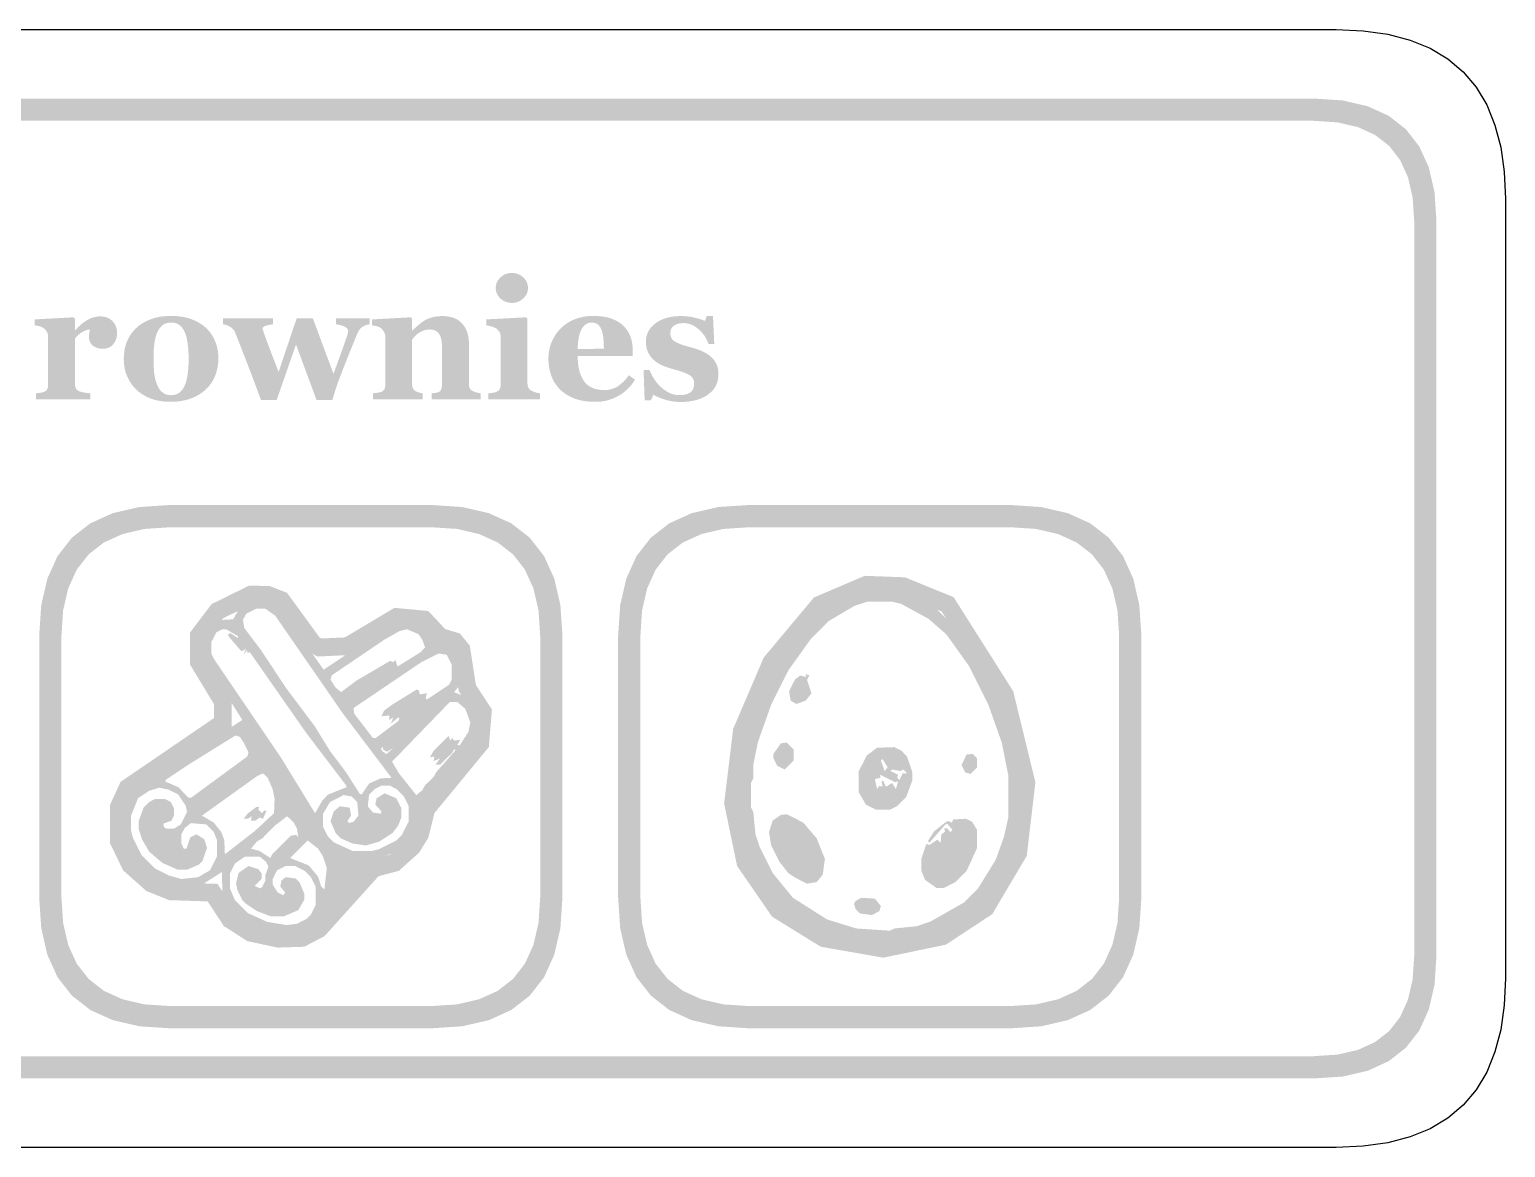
# Model space of a CAD drawing. Header units: millimetres. Extents: x 6 to 594, y 82 to 394.
# Drawn here: x 468.13 to 494.64, y 211.96 to 232.04 of the extents above; entities that cross this region are included whole.
import ezdxf

# ---------------------------------------------------------------- set-up
doc = ezdxf.new("R2010")
doc.units = ezdxf.units.MM
doc.layers.add('CUT', color=1, linetype='Continuous')
doc.layers.add('RASTER', color=7, linetype='Continuous')

msp = doc.modelspace()

# ---------------------------------------------------------------- hatches: boundary and pattern name
at = {"layer": 'RASTER'}
h = msp.add_hatch(color=7, dxfattribs=at)
h.paths.add_polyline_path([(431.8, 228.6), (431.834, 229.116), (431.938, 229.563), (432.109, 229.941), (432.35, 230.25), (432.659, 230.491), (433.038, 230.663), (433.484, 230.766), (434, 230.8), (491.2, 230.8), (491.716, 230.766), (492.163, 230.663), (492.541, 230.491), (492.85, 230.25), (493.091, 229.941), (493.263, 229.563), (493.366, 229.116), (493.4, 228.6), (493.4, 215.4), (493.366, 214.884), (493.263, 214.438), (493.091, 214.059), (492.85, 213.75), (492.541, 213.509), (492.163, 213.337), (491.716, 213.234), (491.2, 213.2), (434, 213.2), (433.484, 213.234), (433.038, 213.337), (432.659, 213.509), (432.35, 213.75), (432.109, 214.059), (431.938, 214.438), (431.834, 214.884), (431.8, 215.4)])
h.paths.add_polyline_path([(432.2, 228.6), (432.2, 215.4), (432.228, 214.978), (432.313, 214.613), (432.453, 214.303), (432.65, 214.05), (432.903, 213.853), (433.213, 213.712), (433.578, 213.628), (434, 213.6), (491.2, 213.6), (491.622, 213.628), (491.988, 213.712), (492.297, 213.853), (492.55, 214.05), (492.747, 214.303), (492.888, 214.613), (492.972, 214.978), (493, 215.4), (493, 228.6), (492.972, 229.022), (492.888, 229.388), (492.747, 229.697), (492.55, 229.95), (492.297, 230.147), (491.988, 230.288), (491.622, 230.372), (491.2, 230.4), (434, 230.4), (433.578, 230.372), (433.213, 230.288), (432.903, 230.147), (432.65, 229.95), (432.453, 229.697), (432.313, 229.388), (432.228, 229.022), (432.2, 228.6)])
h = msp.add_hatch(color=7, dxfattribs=at)
h.paths.add_polyline_path([(477.294, 225.4), (476.368, 225.4), (476.368, 225.507), (476.378, 225.508), (476.387, 225.508), (476.396, 225.509), (476.406, 225.51), (476.415, 225.511), (476.424, 225.512), (476.434, 225.513), (476.443, 225.514), (476.452, 225.515), (476.46, 225.517), (476.469, 225.518), (476.477, 225.52), (476.485, 225.522), (476.492, 225.524), (476.499, 225.526), (476.506, 225.529), (476.517, 225.534), (476.527, 225.539), (476.537, 225.544), (476.546, 225.55), (476.553, 225.557), (476.56, 225.564), (476.566, 225.571), (476.572, 225.579), (476.576, 225.588), (476.58, 225.597), (476.583, 225.607), (476.586, 225.618), (476.588, 225.629), (476.59, 225.641), (476.59, 225.653), (476.591, 225.667), (476.591, 226.519), (476.59, 226.532), (476.589, 226.544), (476.587, 226.556), (476.585, 226.567), (476.582, 226.578), (476.578, 226.589), (476.573, 226.599), (476.567, 226.609), (476.561, 226.619), (476.555, 226.628), (476.548, 226.636), (476.541, 226.644), (476.533, 226.652), (476.526, 226.659), (476.517, 226.665), (476.509, 226.671), (476.502, 226.676), (476.494, 226.68), (476.485, 226.684), (476.476, 226.689), (476.465, 226.693), (476.454, 226.697), (476.442, 226.701), (476.429, 226.705), (476.416, 226.709), (476.403, 226.713), (476.39, 226.716), (476.378, 226.718), (476.366, 226.721), (476.354, 226.723), (476.343, 226.724), (476.331, 226.726), (476.331, 226.833), (477.049, 226.871), (477.071, 226.849), (477.071, 225.686), (477.072, 225.673), (477.073, 225.661), (477.074, 225.649), (477.077, 225.638), (477.08, 225.628), (477.084, 225.617), (477.088, 225.608), (477.093, 225.598), (477.099, 225.59), (477.105, 225.582), (477.112, 225.574), (477.12, 225.567), (477.128, 225.561), (477.137, 225.555), (477.146, 225.55), (477.156, 225.545), (477.164, 225.542), (477.171, 225.539), (477.179, 225.536), (477.187, 225.533), (477.195, 225.53), (477.203, 225.527), (477.212, 225.524), (477.221, 225.522), (477.229, 225.519), (477.238, 225.517), (477.247, 225.515), (477.256, 225.513), (477.266, 225.511), (477.275, 225.509), (477.284, 225.508), (477.294, 225.507)])
h.paths.add_polyline_path([(477.08, 227.398), (477.079, 227.371), (477.075, 227.344), (477.068, 227.319), (477.059, 227.295), (477.047, 227.272), (477.032, 227.25), (477.014, 227.228), (476.994, 227.208), (476.972, 227.19), (476.949, 227.174), (476.926, 227.161), (476.901, 227.15), (476.875, 227.141), (476.848, 227.135), (476.82, 227.131), (476.791, 227.13), (476.762, 227.131), (476.734, 227.135), (476.707, 227.141), (476.681, 227.15), (476.656, 227.161), (476.632, 227.174), (476.609, 227.19), (476.587, 227.208), (476.567, 227.228), (476.55, 227.25), (476.535, 227.272), (476.523, 227.295), (476.513, 227.319), (476.507, 227.344), (476.503, 227.371), (476.501, 227.398), (476.503, 227.425), (476.507, 227.452), (476.513, 227.477), (476.523, 227.501), (476.535, 227.525), (476.55, 227.547), (476.567, 227.568), (476.587, 227.588), (476.609, 227.607), (476.632, 227.623), (476.656, 227.637), (476.681, 227.648), (476.707, 227.656), (476.734, 227.663), (476.762, 227.666), (476.791, 227.668), (476.821, 227.666), (476.849, 227.663), (476.876, 227.656), (476.902, 227.648), (476.927, 227.637), (476.95, 227.623), (476.973, 227.607), (476.995, 227.588), (477.015, 227.568), (477.032, 227.547), (477.047, 227.525), (477.059, 227.501), (477.068, 227.477), (477.075, 227.452), (477.079, 227.425), (477.08, 227.398)])
for points in [[(469.7, 226.585), (469.699, 226.558), (469.696, 226.531), (469.69, 226.505), (469.683, 226.481), (469.673, 226.456), (469.661, 226.433), (469.647, 226.411), (469.631, 226.39), (469.613, 226.37), (469.594, 226.353), (469.573, 226.338), (469.551, 226.326), (469.528, 226.317), (469.503, 226.311), (469.477, 226.307), (469.45, 226.305), (469.423, 226.306), (469.398, 226.309), (469.374, 226.313), (469.351, 226.319), (469.329, 226.326), (469.308, 226.336), (469.288, 226.347), (469.269, 226.359), (469.251, 226.374), (469.236, 226.39), (469.224, 226.407), (469.213, 226.426), (469.205, 226.447), (469.199, 226.47), (469.196, 226.494), (469.195, 226.519), (469.195, 226.532), (469.195, 226.543), (469.196, 226.554), (469.197, 226.565), (469.198, 226.574), (469.199, 226.583), (469.2, 226.591), (469.202, 226.599), (469.204, 226.606), (469.206, 226.613), (469.207, 226.62), (469.209, 226.627), (469.211, 226.633), (469.212, 226.64), (469.214, 226.646), (469.215, 226.652), (469.198, 226.651), (469.181, 226.648), (469.164, 226.644), (469.146, 226.639), (469.128, 226.633), (469.11, 226.625), (469.092, 226.616), (469.073, 226.606), (469.055, 226.594), (469.037, 226.582), (469.02, 226.568), (469.003, 226.554), (468.987, 226.539), (468.971, 226.523), (468.956, 226.506), (468.941, 226.488), (468.941, 225.684), (468.942, 225.672), (468.942, 225.66), (468.944, 225.648), (468.945, 225.637), (468.948, 225.627), (468.95, 225.617), (468.954, 225.608), (468.957, 225.599), (468.962, 225.591), (468.967, 225.583), (468.973, 225.576), (468.979, 225.569), (468.986, 225.563), (468.994, 225.557), (469.002, 225.551), (469.012, 225.546), (469.02, 225.543), (469.03, 225.539), (469.041, 225.535), (469.054, 225.532), (469.068, 225.528), (469.083, 225.525), (469.099, 225.522), (469.116, 225.519), (469.134, 225.517), (469.15, 225.514), (469.165, 225.512), (469.179, 225.511), (469.191, 225.509), (469.202, 225.508), (469.212, 225.507), (469.221, 225.507), (469.221, 225.4), (468.241, 225.4), (468.241, 225.507), (468.25, 225.508), (468.259, 225.509), (468.269, 225.509), (468.278, 225.51), (468.287, 225.511), (468.296, 225.513), (468.306, 225.514), (468.315, 225.515), (468.324, 225.516), (468.333, 225.518), (468.342, 225.519), (468.35, 225.521), (468.357, 225.523), (468.365, 225.525), (468.372, 225.527), (468.379, 225.529), (468.39, 225.533), (468.4, 225.538), (468.41, 225.543), (468.418, 225.549), (468.426, 225.556), (468.433, 225.563), (468.438, 225.571), (468.443, 225.579), (468.447, 225.587), (468.451, 225.597), (468.454, 225.607), (468.456, 225.618), (468.458, 225.629), (468.46, 225.641), (468.461, 225.653), (468.461, 225.667), (468.461, 226.519), (468.46, 226.532), (468.459, 226.545), (468.457, 226.557), (468.455, 226.569), (468.451, 226.581), (468.447, 226.592), (468.442, 226.603), (468.436, 226.614), (468.43, 226.624), (468.423, 226.633), (468.416, 226.643), (468.408, 226.651), (468.401, 226.659), (468.393, 226.667), (468.385, 226.674), (468.376, 226.68), (468.369, 226.685), (468.362, 226.689), (468.354, 226.693), (468.346, 226.696), (468.337, 226.7), (468.329, 226.703), (468.319, 226.707), (468.309, 226.71), (468.299, 226.712), (468.289, 226.715), (468.278, 226.717), (468.267, 226.719), (468.256, 226.721), (468.244, 226.723), (468.233, 226.724), (468.221, 226.726), (468.221, 226.833), (468.919, 226.871), (468.941, 226.849), (468.941, 226.636), (468.947, 226.636), (468.973, 226.665), (468.998, 226.692), (469.025, 226.717), (469.051, 226.741), (469.078, 226.763), (469.106, 226.784), (469.134, 226.803), (469.162, 226.82), (469.19, 226.836), (469.219, 226.849), (469.248, 226.861), (469.278, 226.87), (469.307, 226.877), (469.337, 226.883), (469.368, 226.886), (469.398, 226.887), (469.432, 226.886), (469.463, 226.882), (469.493, 226.875), (469.521, 226.866), (469.548, 226.854), (469.573, 226.839), (469.596, 226.822), (469.617, 226.803), (469.637, 226.781), (469.654, 226.757), (469.668, 226.733), (469.679, 226.706), (469.688, 226.678), (469.695, 226.649), (469.699, 226.618), (469.7, 226.585)], [(474.234, 226.746), (474.217, 226.743), (474.201, 226.74), (474.185, 226.735), (474.169, 226.73), (474.154, 226.724), (474.138, 226.717), (474.124, 226.71), (474.109, 226.702), (474.095, 226.692), (474.082, 226.681), (474.069, 226.667), (474.057, 226.652), (474.045, 226.635), (474.033, 226.617), (474.023, 226.596), (474.013, 226.573), (473.988, 226.512), (473.964, 226.454), (473.941, 226.399), (473.92, 226.347), (473.9, 226.298), (473.882, 226.252), (473.865, 226.209), (473.849, 226.169), (473.832, 226.128), (473.815, 226.084), (473.795, 226.035), (473.775, 225.981), (473.752, 225.924), (473.728, 225.862), (473.703, 225.796), (473.676, 225.725), (473.67, 225.709), (473.663, 225.692), (473.657, 225.674), (473.65, 225.654), (473.643, 225.632), (473.635, 225.61), (473.627, 225.585), (473.619, 225.56), (473.611, 225.534), (473.604, 225.509), (473.597, 225.486), (473.59, 225.464), (473.584, 225.443), (473.578, 225.423), (473.572, 225.404), (473.567, 225.387), (473.282, 225.387), (472.913, 226.383), (472.567, 225.387), (472.284, 225.387), (472.248, 225.484), (472.214, 225.576), (472.182, 225.662), (472.152, 225.742), (472.124, 225.817), (472.098, 225.886), (472.073, 225.949), (472.051, 226.007), (472.029, 226.065), (472.005, 226.126), (471.979, 226.192), (471.952, 226.263), (471.923, 226.338), (471.892, 226.417), (471.859, 226.501), (471.824, 226.589), (471.817, 226.606), (471.809, 226.622), (471.799, 226.637), (471.788, 226.651), (471.777, 226.664), (471.764, 226.676), (471.749, 226.688), (471.734, 226.698), (471.718, 226.707), (471.702, 226.716), (471.686, 226.723), (471.669, 226.73), (471.653, 226.735), (471.636, 226.74), (471.62, 226.744), (471.603, 226.746), (471.603, 226.853), (472.502, 226.853), (472.502, 226.746), (472.49, 226.745), (472.476, 226.743), (472.462, 226.741), (472.448, 226.738), (472.433, 226.735), (472.417, 226.731), (472.401, 226.727), (472.384, 226.723), (472.368, 226.718), (472.354, 226.712), (472.342, 226.707), (472.332, 226.7), (472.325, 226.694), (472.319, 226.687), (472.316, 226.679), (472.315, 226.671), (472.315, 226.668), (472.315, 226.664), (472.315, 226.661), (472.316, 226.658), (472.316, 226.655), (472.317, 226.652), (472.318, 226.649), (472.319, 226.646), (472.32, 226.643), (472.321, 226.639), (472.322, 226.635), (472.323, 226.63), (472.325, 226.625), (472.327, 226.619), (472.329, 226.613), (472.331, 226.606), (472.341, 226.576), (472.353, 226.544), (472.365, 226.511), (472.378, 226.475), (472.392, 226.437), (472.407, 226.397), (472.423, 226.355), (472.439, 226.31), (472.457, 226.264), (472.475, 226.216), (472.494, 226.166), (472.514, 226.115), (472.535, 226.061), (472.556, 226.006), (472.578, 225.948), (472.6, 225.889), (472.926, 226.853), (473.216, 226.853), (473.586, 225.857), (473.607, 225.912), (473.626, 225.964), (473.645, 226.013), (473.662, 226.059), (473.677, 226.102), (473.692, 226.141), (473.705, 226.178), (473.717, 226.212), (473.729, 226.246), (473.742, 226.282), (473.755, 226.32), (473.77, 226.361), (473.785, 226.404), (473.8, 226.449), (473.817, 226.497), (473.834, 226.547), (473.836, 226.555), (473.839, 226.562), (473.84, 226.569), (473.842, 226.576), (473.844, 226.583), (473.845, 226.589), (473.846, 226.596), (473.846, 226.602), (473.847, 226.608), (473.847, 226.613), (473.847, 226.618), (473.848, 226.622), (473.848, 226.626), (473.848, 226.629), (473.847, 226.631), (473.847, 226.633), (473.847, 226.64), (473.845, 226.646), (473.843, 226.652), (473.84, 226.658), (473.837, 226.664), (473.832, 226.67), (473.827, 226.676), (473.821, 226.681), (473.814, 226.686), (473.807, 226.691), (473.799, 226.696), (473.792, 226.7), (473.784, 226.704), (473.775, 226.708), (473.767, 226.712), (473.758, 226.715), (473.749, 226.719), (473.74, 226.722), (473.731, 226.724), (473.722, 226.727), (473.713, 226.73), (473.704, 226.732), (473.695, 226.734), (473.687, 226.736), (473.678, 226.738), (473.67, 226.739), (473.662, 226.741), (473.655, 226.742), (473.648, 226.743), (473.641, 226.744), (473.635, 226.745), (473.629, 226.746), (473.629, 226.853), (474.234, 226.853)], [(476.232, 225.4), (475.35, 225.4), (475.35, 225.507), (475.357, 225.508), (475.365, 225.508), (475.373, 225.509), (475.381, 225.51), (475.389, 225.511), (475.398, 225.512), (475.408, 225.513), (475.417, 225.514), (475.427, 225.515), (475.436, 225.517), (475.444, 225.518), (475.452, 225.52), (475.459, 225.522), (475.466, 225.524), (475.472, 225.526), (475.477, 225.529), (475.485, 225.533), (475.492, 225.538), (475.498, 225.543), (475.504, 225.549), (475.509, 225.555), (475.514, 225.561), (475.518, 225.568), (475.521, 225.576), (475.524, 225.584), (475.527, 225.593), (475.529, 225.603), (475.531, 225.614), (475.533, 225.626), (475.534, 225.638), (475.534, 225.652), (475.535, 225.667), (475.535, 226.352), (475.534, 226.388), (475.531, 226.422), (475.527, 226.454), (475.521, 226.483), (475.513, 226.51), (475.504, 226.535), (475.493, 226.557), (475.48, 226.577), (475.465, 226.595), (475.449, 226.61), (475.431, 226.623), (475.412, 226.634), (475.391, 226.642), (475.368, 226.648), (475.344, 226.651), (475.318, 226.652), (475.303, 226.652), (475.289, 226.651), (475.275, 226.65), (475.261, 226.648), (475.248, 226.646), (475.234, 226.643), (475.221, 226.639), (475.209, 226.635), (475.196, 226.63), (475.184, 226.625), (475.171, 226.619), (475.159, 226.613), (475.146, 226.607), (475.134, 226.599), (475.122, 226.592), (475.11, 226.584), (475.099, 226.576), (475.09, 226.569), (475.08, 226.561), (475.071, 226.554), (475.063, 226.546), (475.056, 226.539), (475.048, 226.531), (475.042, 226.524), (475.035, 226.516), (475.029, 226.509), (475.024, 226.501), (475.018, 226.495), (475.013, 226.488), (475.008, 226.482), (475.003, 226.475), (474.998, 226.469), (474.998, 225.683), (474.999, 225.67), (474.999, 225.658), (475, 225.647), (475.002, 225.636), (475.004, 225.625), (475.007, 225.615), (475.01, 225.606), (475.013, 225.597), (475.017, 225.589), (475.022, 225.581), (475.027, 225.574), (475.032, 225.567), (475.039, 225.561), (475.046, 225.555), (475.053, 225.55), (475.061, 225.545), (475.067, 225.542), (475.074, 225.539), (475.081, 225.536), (475.088, 225.533), (475.095, 225.53), (475.103, 225.527), (475.111, 225.524), (475.12, 225.522), (475.129, 225.519), (475.138, 225.517), (475.146, 225.515), (475.155, 225.513), (475.163, 225.511), (475.172, 225.509), (475.18, 225.508), (475.189, 225.507), (475.189, 225.4), (474.298, 225.4), (474.298, 225.507), (474.307, 225.508), (474.317, 225.509), (474.326, 225.509), (474.335, 225.51), (474.344, 225.511), (474.354, 225.513), (474.363, 225.514), (474.372, 225.515), (474.381, 225.516), (474.39, 225.518), (474.399, 225.519), (474.407, 225.521), (474.415, 225.523), (474.422, 225.525), (474.429, 225.527), (474.436, 225.529), (474.447, 225.533), (474.458, 225.538), (474.467, 225.543), (474.475, 225.549), (474.483, 225.556), (474.49, 225.563), (474.496, 225.571), (474.5, 225.579), (474.505, 225.587), (474.508, 225.597), (474.511, 225.607), (474.514, 225.618), (474.515, 225.629), (474.517, 225.641), (474.518, 225.653), (474.518, 225.667), (474.518, 226.519), (474.518, 226.53), (474.517, 226.542), (474.515, 226.553), (474.512, 226.564), (474.509, 226.575), (474.505, 226.586), (474.5, 226.597), (474.495, 226.608), (474.488, 226.619), (474.482, 226.629), (474.475, 226.639), (474.467, 226.648), (474.46, 226.657), (474.451, 226.665), (474.442, 226.673), (474.433, 226.68), (474.426, 226.685), (474.419, 226.689), (474.411, 226.693), (474.403, 226.696), (474.395, 226.7), (474.386, 226.703), (474.376, 226.707), (474.366, 226.71), (474.356, 226.712), (474.346, 226.715), (474.335, 226.717), (474.324, 226.719), (474.313, 226.721), (474.301, 226.723), (474.29, 226.724), (474.278, 226.726), (474.278, 226.833), (474.976, 226.871), (474.998, 226.849), (474.998, 226.636), (475.004, 226.636), (475.015, 226.646), (475.026, 226.656), (475.038, 226.666), (475.05, 226.677), (475.062, 226.688), (475.076, 226.699), (475.09, 226.712), (475.104, 226.724), (475.118, 226.737), (475.133, 226.749), (475.147, 226.76), (475.16, 226.771), (475.174, 226.781), (475.187, 226.79), (475.2, 226.799), (475.212, 226.808), (475.226, 226.816), (475.242, 226.825), (475.258, 226.833), (475.275, 226.84), (475.293, 226.848), (475.313, 226.855), (475.333, 226.861), (475.354, 226.868), (475.377, 226.874), (475.399, 226.879), (475.422, 226.883), (475.445, 226.886), (475.469, 226.889), (475.493, 226.891), (475.517, 226.892), (475.542, 226.893), (475.6, 226.891), (475.654, 226.884), (475.704, 226.874), (475.751, 226.859), (475.794, 226.84), (475.833, 226.816), (475.868, 226.789), (475.9, 226.757), (475.928, 226.722), (475.952, 226.684), (475.973, 226.643), (475.99, 226.6), (476.003, 226.553), (476.012, 226.504), (476.018, 226.452), (476.019, 226.398), (476.019, 225.68), (476.02, 225.667), (476.02, 225.654), (476.022, 225.642), (476.023, 225.631), (476.026, 225.621), (476.028, 225.611), (476.032, 225.602), (476.036, 225.593), (476.04, 225.586), (476.045, 225.578), (476.052, 225.571), (476.059, 225.564), (476.067, 225.558), (476.075, 225.552), (476.085, 225.547), (476.096, 225.542), (476.102, 225.54), (476.108, 225.537), (476.115, 225.534), (476.122, 225.532), (476.129, 225.529), (476.137, 225.527), (476.145, 225.524), (476.153, 225.522), (476.162, 225.519), (476.171, 225.517), (476.181, 225.515), (476.19, 225.513), (476.2, 225.511), (476.21, 225.509), (476.221, 225.508), (476.232, 225.507)], [(479.822, 225.35), (479.787, 225.351), (479.752, 225.353), (479.717, 225.356), (479.682, 225.361), (479.647, 225.367), (479.613, 225.374), (479.579, 225.382), (479.545, 225.392), (479.512, 225.402), (479.481, 225.413), (479.452, 225.424), (479.424, 225.435), (479.399, 225.446), (479.376, 225.457), (479.354, 225.469), (479.334, 225.481), (479.29, 225.381), (479.176, 225.381), (479.157, 225.927), (479.264, 225.927), (479.27, 225.911), (479.277, 225.893), (479.285, 225.876), (479.293, 225.857), (479.303, 225.838), (479.314, 225.819), (479.325, 225.799), (479.337, 225.779), (479.35, 225.758), (479.364, 225.738), (479.378, 225.719), (479.392, 225.7), (479.407, 225.682), (479.422, 225.664), (479.438, 225.647), (479.454, 225.63), (479.472, 225.614), (479.49, 225.598), (479.509, 225.583), (479.528, 225.569), (479.548, 225.556), (479.569, 225.543), (479.59, 225.53), (479.612, 225.519), (479.634, 225.508), (479.657, 225.499), (479.68, 225.491), (479.704, 225.485), (479.728, 225.48), (479.752, 225.476), (479.777, 225.474), (479.802, 225.473), (479.834, 225.474), (479.864, 225.476), (479.892, 225.481), (479.918, 225.486), (479.942, 225.494), (479.963, 225.502), (479.983, 225.513), (480, 225.525), (480.015, 225.539), (480.029, 225.555), (480.04, 225.572), (480.049, 225.591), (480.056, 225.612), (480.061, 225.635), (480.064, 225.659), (480.065, 225.686), (480.065, 225.7), (480.064, 225.714), (480.061, 225.727), (480.058, 225.739), (480.054, 225.751), (480.049, 225.762), (480.043, 225.772), (480.036, 225.782), (480.028, 225.792), (480.02, 225.801), (480.011, 225.809), (480.001, 225.818), (479.991, 225.826), (479.98, 225.834), (479.968, 225.841), (479.955, 225.848), (479.941, 225.855), (479.926, 225.862), (479.911, 225.869), (479.896, 225.875), (479.88, 225.881), (479.864, 225.887), (479.847, 225.893), (479.83, 225.898), (479.813, 225.903), (479.794, 225.909), (479.775, 225.915), (479.754, 225.921), (479.733, 225.927), (479.71, 225.934), (479.687, 225.941), (479.663, 225.948), (479.638, 225.955), (479.614, 225.963), (479.592, 225.97), (479.57, 225.977), (479.549, 225.985), (479.529, 225.992), (479.51, 226), (479.492, 226.007), (479.474, 226.015), (479.456, 226.024), (479.438, 226.035), (479.42, 226.046), (479.401, 226.058), (479.382, 226.072), (479.364, 226.086), (479.345, 226.102), (479.329, 226.116), (479.313, 226.132), (479.299, 226.148), (479.285, 226.165), (479.273, 226.182), (479.261, 226.201), (479.249, 226.22), (479.239, 226.239), (479.23, 226.26), (479.222, 226.282), (479.215, 226.304), (479.209, 226.328), (479.205, 226.352), (479.202, 226.378), (479.2, 226.404), (479.2, 226.431), (479.202, 226.482), (479.21, 226.53), (479.224, 226.575), (479.243, 226.618), (479.267, 226.659), (479.297, 226.697), (479.333, 226.732), (479.373, 226.765), (479.418, 226.795), (479.467, 226.821), (479.519, 226.843), (479.574, 226.861), (479.632, 226.875), (479.694, 226.885), (479.759, 226.891), (479.828, 226.893), (479.861, 226.892), (479.893, 226.891), (479.925, 226.889), (479.956, 226.886), (479.986, 226.882), (480.016, 226.877), (480.045, 226.872), (480.073, 226.866), (480.101, 226.859), (480.127, 226.852), (480.152, 226.845), (480.176, 226.837), (480.199, 226.83), (480.221, 226.822), (480.242, 226.814), (480.262, 226.806), (480.292, 226.893), (480.404, 226.893), (480.427, 226.393), (480.323, 226.393), (480.309, 226.431), (480.293, 226.467), (480.274, 226.502), (480.254, 226.535), (480.23, 226.567), (480.205, 226.598), (480.177, 226.628), (480.147, 226.656), (480.116, 226.682), (480.084, 226.704), (480.051, 226.723), (480.018, 226.739), (479.984, 226.751), (479.95, 226.76), (479.915, 226.765), (479.879, 226.767), (479.852, 226.766), (479.826, 226.764), (479.801, 226.76), (479.779, 226.755), (479.757, 226.748), (479.737, 226.74), (479.719, 226.731), (479.702, 226.72), (479.687, 226.708), (479.674, 226.694), (479.663, 226.68), (479.654, 226.664), (479.647, 226.647), (479.642, 226.629), (479.639, 226.61), (479.638, 226.589), (479.639, 226.563), (479.644, 226.538), (479.651, 226.515), (479.661, 226.494), (479.675, 226.474), (479.691, 226.457), (479.71, 226.442), (479.732, 226.428), (479.757, 226.416), (479.784, 226.404), (479.814, 226.392), (479.845, 226.38), (479.88, 226.368), (479.916, 226.357), (479.955, 226.346), (479.996, 226.335), (480.06, 226.317), (480.119, 226.298), (480.173, 226.277), (480.224, 226.255), (480.269, 226.231), (480.311, 226.206), (480.348, 226.179), (480.38, 226.151), (480.409, 226.121), (480.433, 226.089), (480.454, 226.054), (480.471, 226.018), (480.485, 225.98), (480.494, 225.94), (480.5, 225.898), (480.502, 225.854), (480.499, 225.796), (480.49, 225.741), (480.475, 225.689), (480.455, 225.641), (480.428, 225.596), (480.396, 225.555), (480.358, 225.517), (480.314, 225.482), (480.265, 225.451), (480.212, 225.424), (480.156, 225.402), (480.097, 225.383), (480.033, 225.369), (479.967, 225.358), (479.896, 225.352), (479.822, 225.35)]]:
    msp.add_hatch(color=7, dxfattribs=at).paths.add_polyline_path(points)
h = msp.add_hatch(color=7, dxfattribs=at)
h.paths.add_polyline_path([(471.297, 226.68), (471.323, 226.654), (471.348, 226.627), (471.371, 226.599), (471.392, 226.569), (471.412, 226.538), (471.431, 226.506), (471.447, 226.473), (471.462, 226.439), (471.476, 226.403), (471.487, 226.367), (471.497, 226.33), (471.505, 226.292), (471.511, 226.254), (471.516, 226.214), (471.519, 226.175), (471.519, 226.134), (471.519, 226.094), (471.516, 226.054), (471.512, 226.015), (471.505, 225.976), (471.497, 225.938), (471.488, 225.9), (471.476, 225.863), (471.463, 225.827), (471.448, 225.792), (471.432, 225.757), (471.413, 225.725), (471.394, 225.693), (471.372, 225.663), (471.349, 225.634), (471.325, 225.606), (471.298, 225.58), (471.269, 225.554), (471.238, 225.528), (471.205, 225.505), (471.171, 225.483), (471.136, 225.463), (471.1, 225.444), (471.062, 225.427), (471.022, 225.412), (470.981, 225.398), (470.939, 225.386), (470.895, 225.376), (470.85, 225.368), (470.804, 225.361), (470.756, 225.357), (470.706, 225.354), (470.655, 225.353), (470.611, 225.354), (470.568, 225.356), (470.525, 225.36), (470.484, 225.366), (470.443, 225.373), (470.403, 225.382), (470.364, 225.392), (470.326, 225.404), (470.289, 225.418), (470.253, 225.433), (470.219, 225.45), (470.185, 225.468), (470.152, 225.489), (470.12, 225.51), (470.09, 225.533), (470.06, 225.558), (470.033, 225.583), (470.008, 225.61), (469.984, 225.638), (469.961, 225.668), (469.94, 225.699), (469.92, 225.731), (469.902, 225.765), (469.885, 225.801), (469.87, 225.837), (469.856, 225.875), (469.845, 225.914), (469.836, 225.954), (469.829, 225.994), (469.824, 226.036), (469.821, 226.079), (469.82, 226.124), (469.821, 226.167), (469.824, 226.209), (469.828, 226.25), (469.834, 226.29), (469.842, 226.328), (469.852, 226.365), (469.863, 226.402), (469.877, 226.436), (469.892, 226.47), (469.908, 226.503), (469.927, 226.535), (469.947, 226.566), (469.969, 226.596), (469.993, 226.625), (470.018, 226.653), (470.046, 226.68), (470.074, 226.705), (470.103, 226.729), (470.134, 226.751), (470.167, 226.771), (470.201, 226.79), (470.237, 226.808), (470.274, 226.824), (470.313, 226.839), (470.353, 226.852), (470.395, 226.864), (470.438, 226.874), (470.481, 226.882), (470.526, 226.888), (470.573, 226.892), (470.62, 226.895), (470.668, 226.896), (470.719, 226.895), (470.768, 226.892), (470.815, 226.888), (470.861, 226.882), (470.906, 226.874), (470.948, 226.864), (470.99, 226.852), (471.029, 226.839), (471.068, 226.824), (471.105, 226.808), (471.14, 226.79), (471.174, 226.771), (471.207, 226.751), (471.238, 226.729), (471.268, 226.705), (471.297, 226.68)])
h.paths.add_polyline_path([(470.922, 225.665), (470.93, 225.686), (470.937, 225.708), (470.944, 225.732), (470.95, 225.756), (470.955, 225.781), (470.961, 225.808), (470.965, 225.836), (470.969, 225.864), (470.973, 225.894), (470.976, 225.925), (470.979, 225.958), (470.981, 225.991), (470.983, 226.026), (470.984, 226.062), (470.985, 226.099), (470.985, 226.137), (470.985, 226.163), (470.984, 226.19), (470.983, 226.218), (470.981, 226.247), (470.979, 226.276), (470.977, 226.307), (470.974, 226.339), (470.97, 226.371), (470.966, 226.403), (470.962, 226.434), (470.957, 226.462), (470.952, 226.489), (470.946, 226.514), (470.94, 226.538), (470.933, 226.559), (470.926, 226.579), (470.917, 226.602), (470.907, 226.623), (470.896, 226.643), (470.884, 226.662), (470.872, 226.679), (470.858, 226.695), (470.844, 226.71), (470.829, 226.724), (470.813, 226.737), (470.796, 226.747), (470.777, 226.756), (470.758, 226.764), (470.738, 226.77), (470.717, 226.774), (470.695, 226.776), (470.671, 226.777), (470.646, 226.776), (470.622, 226.773), (470.599, 226.769), (470.578, 226.763), (470.558, 226.755), (470.539, 226.745), (470.521, 226.733), (470.505, 226.72), (470.49, 226.705), (470.476, 226.689), (470.462, 226.672), (470.45, 226.654), (470.438, 226.635), (470.428, 226.615), (470.418, 226.594), (470.409, 226.572), (470.402, 226.551), (470.395, 226.528), (470.389, 226.505), (470.383, 226.481), (470.378, 226.456), (470.374, 226.431), (470.37, 226.404), (470.367, 226.376), (470.364, 226.348), (470.361, 226.32), (470.359, 226.291), (470.358, 226.262), (470.357, 226.233), (470.356, 226.203), (470.355, 226.173), (470.355, 226.143), (470.355, 226.104), (470.356, 226.066), (470.356, 226.031), (470.357, 225.997), (470.359, 225.965), (470.361, 225.934), (470.363, 225.905), (470.365, 225.878), (470.368, 225.852), (470.372, 225.826), (470.377, 225.8), (470.383, 225.773), (470.389, 225.747), (470.397, 225.721), (470.406, 225.694), (470.415, 225.668), (470.424, 225.646), (470.434, 225.625), (470.444, 225.605), (470.456, 225.587), (470.468, 225.569), (470.482, 225.553), (470.496, 225.538), (470.512, 225.525), (470.528, 225.512), (470.545, 225.501), (470.564, 225.492), (470.583, 225.485), (470.604, 225.479), (470.625, 225.475), (470.648, 225.473), (470.671, 225.472), (470.693, 225.473), (470.714, 225.475), (470.734, 225.479), (470.753, 225.484), (470.771, 225.491), (470.789, 225.499), (470.806, 225.509), (470.822, 225.521), (470.838, 225.534), (470.852, 225.548), (470.866, 225.564), (470.879, 225.581), (470.891, 225.6), (470.902, 225.62), (470.912, 225.642), (470.922, 225.665)])
h = msp.add_hatch(color=7, dxfattribs=at)
h.paths.add_polyline_path([(479.003, 225.75), (478.99, 225.729), (478.976, 225.709), (478.962, 225.689), (478.947, 225.669), (478.931, 225.649), (478.914, 225.63), (478.897, 225.611), (478.88, 225.593), (478.861, 225.574), (478.842, 225.557), (478.822, 225.54), (478.802, 225.524), (478.781, 225.508), (478.76, 225.494), (478.738, 225.479), (478.715, 225.466), (478.69, 225.452), (478.666, 225.44), (478.641, 225.428), (478.616, 225.417), (478.591, 225.407), (478.566, 225.398), (478.541, 225.389), (478.516, 225.382), (478.491, 225.375), (478.464, 225.369), (478.437, 225.364), (478.408, 225.36), (478.379, 225.357), (478.349, 225.355), (478.318, 225.354), (478.286, 225.353), (478.232, 225.354), (478.181, 225.357), (478.131, 225.362), (478.084, 225.369), (478.038, 225.377), (477.994, 225.388), (477.952, 225.4), (477.911, 225.415), (477.873, 225.431), (477.836, 225.448), (477.801, 225.467), (477.768, 225.487), (477.736, 225.508), (477.706, 225.531), (477.678, 225.555), (477.651, 225.58), (477.626, 225.607), (477.603, 225.635), (477.582, 225.663), (477.562, 225.694), (477.543, 225.725), (477.527, 225.757), (477.512, 225.791), (477.498, 225.826), (477.486, 225.861), (477.476, 225.898), (477.467, 225.935), (477.46, 225.973), (477.455, 226.012), (477.451, 226.051), (477.448, 226.091), (477.448, 226.132), (477.449, 226.17), (477.451, 226.206), (477.455, 226.243), (477.461, 226.279), (477.469, 226.314), (477.479, 226.35), (477.49, 226.384), (477.503, 226.419), (477.517, 226.453), (477.533, 226.485), (477.55, 226.517), (477.569, 226.548), (477.589, 226.578), (477.611, 226.607), (477.634, 226.635), (477.659, 226.663), (477.684, 226.688), (477.712, 226.712), (477.741, 226.735), (477.771, 226.757), (477.803, 226.777), (477.837, 226.796), (477.873, 226.814), (477.91, 226.831), (477.948, 226.846), (477.988, 226.859), (478.029, 226.87), (478.07, 226.879), (478.113, 226.887), (478.157, 226.892), (478.203, 226.895), (478.249, 226.896), (478.299, 226.895), (478.347, 226.892), (478.392, 226.889), (478.436, 226.883), (478.477, 226.876), (478.515, 226.868), (478.552, 226.857), (478.586, 226.846), (478.618, 226.833), (478.649, 226.819), (478.678, 226.803), (478.706, 226.786), (478.733, 226.769), (478.758, 226.75), (478.782, 226.729), (478.804, 226.708), (478.824, 226.687), (478.843, 226.664), (478.86, 226.641), (478.876, 226.617), (478.891, 226.592), (478.904, 226.566), (478.915, 226.539), (478.926, 226.511), (478.935, 226.483), (478.942, 226.454), (478.949, 226.424), (478.954, 226.395), (478.958, 226.365), (478.961, 226.335), (478.963, 226.304), (478.964, 226.273), (478.964, 226.178), (477.974, 226.178), (477.975, 226.105), (477.981, 226.037), (477.99, 225.973), (478.002, 225.913), (478.019, 225.859), (478.039, 225.808), (478.062, 225.762), (478.089, 225.721), (478.12, 225.684), (478.156, 225.652), (478.195, 225.625), (478.239, 225.603), (478.287, 225.586), (478.339, 225.574), (478.396, 225.567), (478.457, 225.564), (478.491, 225.565), (478.524, 225.569), (478.556, 225.575), (478.588, 225.583), (478.618, 225.594), (478.648, 225.606), (478.677, 225.622), (478.704, 225.64), (478.731, 225.659), (478.757, 225.68), (478.782, 225.702), (478.806, 225.725), (478.829, 225.75), (478.851, 225.775), (478.872, 225.802), (478.892, 225.831)])
h.paths.add_polyline_path([(478.444, 226.307), (478.444, 226.329), (478.443, 226.351), (478.443, 226.373), (478.442, 226.396), (478.44, 226.418), (478.439, 226.441), (478.437, 226.464), (478.435, 226.487), (478.433, 226.509), (478.43, 226.531), (478.427, 226.551), (478.423, 226.571), (478.419, 226.589), (478.414, 226.606), (478.409, 226.623), (478.404, 226.638), (478.398, 226.654), (478.391, 226.67), (478.383, 226.685), (478.375, 226.698), (478.366, 226.711), (478.357, 226.722), (478.347, 226.732), (478.336, 226.742), (478.325, 226.75), (478.313, 226.757), (478.3, 226.763), (478.287, 226.768), (478.273, 226.772), (478.258, 226.775), (478.243, 226.776), (478.227, 226.777), (478.199, 226.775), (478.173, 226.77), (478.149, 226.761), (478.126, 226.748), (478.104, 226.732), (478.083, 226.713), (478.064, 226.689), (478.047, 226.663), (478.031, 226.632), (478.017, 226.597), (478.005, 226.558), (477.995, 226.515), (477.987, 226.468), (477.98, 226.416), (477.976, 226.361), (477.974, 226.301)])
h = msp.add_hatch(color=7, dxfattribs=at)
h.paths.add_polyline_path([(468.3, 221.15), (468.337, 221.701), (468.447, 222.178), (468.63, 222.582), (468.888, 222.913), (469.218, 223.17), (469.622, 223.353), (470.099, 223.463), (470.65, 223.5), (475.35, 223.5), (475.901, 223.463), (476.378, 223.353), (476.782, 223.17), (477.112, 222.913), (477.37, 222.582), (477.553, 222.178), (477.663, 221.701), (477.7, 221.15), (477.7, 216.45), (477.663, 215.899), (477.553, 215.422), (477.37, 215.018), (477.113, 214.687), (476.782, 214.43), (476.378, 214.247), (475.901, 214.137), (475.35, 214.1), (470.65, 214.1), (470.099, 214.137), (469.622, 214.247), (469.218, 214.43), (468.888, 214.688), (468.63, 215.018), (468.447, 215.422), (468.337, 215.899), (468.3, 216.45)])
h.paths.add_polyline_path([(468.7, 221.15), (468.7, 216.45), (468.73, 215.993), (468.822, 215.597), (468.974, 215.262), (469.188, 214.988), (469.462, 214.774), (469.797, 214.622), (470.193, 214.53), (470.65, 214.5), (475.35, 214.5), (475.807, 214.53), (476.203, 214.622), (476.538, 214.774), (476.813, 214.988), (477.026, 215.262), (477.178, 215.597), (477.27, 215.993), (477.3, 216.45), (477.3, 221.15), (477.27, 221.607), (477.178, 222.003), (477.026, 222.338), (476.813, 222.612), (476.538, 222.826), (476.203, 222.978), (475.807, 223.07), (475.35, 223.1), (470.65, 223.1), (470.193, 223.07), (469.797, 222.978), (469.462, 222.826), (469.188, 222.613), (468.974, 222.338), (468.822, 222.003), (468.73, 221.607), (468.7, 221.15)])
h = msp.add_hatch(color=7, dxfattribs=at)
h.paths.add_polyline_path([(478.7, 221.15), (478.737, 221.701), (478.847, 222.178), (479.03, 222.582), (479.288, 222.913), (479.618, 223.17), (480.022, 223.353), (480.499, 223.463), (481.05, 223.5), (485.75, 223.5), (486.301, 223.463), (486.778, 223.353), (487.182, 223.17), (487.513, 222.913), (487.77, 222.582), (487.953, 222.178), (488.063, 221.701), (488.1, 221.15), (488.1, 216.45), (488.063, 215.899), (487.953, 215.422), (487.77, 215.018), (487.513, 214.687), (487.182, 214.43), (486.778, 214.247), (486.301, 214.137), (485.75, 214.1), (481.05, 214.1), (480.499, 214.137), (480.022, 214.247), (479.618, 214.43), (479.288, 214.688), (479.03, 215.018), (478.847, 215.422), (478.737, 215.899), (478.7, 216.45)])
h.paths.add_polyline_path([(479.1, 221.15), (479.1, 216.45), (479.13, 215.993), (479.222, 215.597), (479.374, 215.262), (479.588, 214.988), (479.862, 214.774), (480.197, 214.622), (480.593, 214.53), (481.05, 214.5), (485.75, 214.5), (486.207, 214.53), (486.603, 214.622), (486.938, 214.774), (487.213, 214.988), (487.426, 215.262), (487.578, 215.597), (487.67, 215.993), (487.7, 216.45), (487.7, 221.15), (487.67, 221.607), (487.578, 222.003), (487.426, 222.338), (487.213, 222.612), (486.938, 222.826), (486.603, 222.978), (486.207, 223.07), (485.75, 223.1), (481.05, 223.1), (480.593, 223.07), (480.197, 222.978), (479.862, 222.826), (479.588, 222.613), (479.374, 222.338), (479.222, 222.003), (479.13, 221.607), (479.1, 221.15)])
h = msp.add_hatch(color=7, dxfattribs=at)
h.paths.add_polyline_path([(483.129, 222.228), (483.852, 222.201), (484.726, 221.845), (485.797, 220.155), (486.196, 218.518), (486.04, 217.197), (485.421, 216.151), (484.588, 215.603), (483.463, 215.369), (482.341, 215.565), (481.466, 216.105), (480.837, 217.016), (480.604, 218.139), (480.767, 219.479), (481.316, 220.76), (482.216, 221.837)])
h.paths.add_polyline_path([(483.189, 221.905), (482.412, 221.573), (481.592, 220.591), (481.079, 219.395), (480.928, 218.153), (481.137, 217.144), (481.691, 216.342), (482.457, 215.869), (483.458, 215.695), (484.464, 215.904), (485.183, 216.377), (485.73, 217.301), (485.872, 218.498), (485.499, 220.029), (484.511, 221.588), (483.784, 221.883), (483.189, 221.905)])
h = msp.add_hatch(color=7, dxfattribs=at)
h.paths.add_polyline_path([(472.072, 222.052), (472.441, 222.044), (472.752, 221.923), (473.336, 221.122), (473.375, 221.102), (473.791, 221.121), (474.682, 221.653), (475.29, 221.596), (475.593, 221.272), (475.856, 221.193), (476.036, 220.974), (476.144, 220.269), (476.433, 219.827), (476.378, 219.153), (475.401, 217.967), (475.29, 217.523), (475.124, 217.254), (474.76, 216.928), (474.397, 216.833), (473.426, 215.756), (473.06, 215.565), (472.582, 215.55), (472.039, 215.667), (471.618, 215.936), (471.326, 216.38), (470.635, 216.402), (470.224, 216.567), (469.808, 216.938), (469.571, 217.428), (469.571, 218.109), (469.761, 218.526), (471.439, 219.672), (471.439, 219.925), (471.01, 220.634), (471.01, 221.208), (471.397, 221.72)])
h.paths.add_polyline_path([(472.143, 221.73), (471.606, 221.466), (471.33, 221.101), (471.33, 220.724), (471.759, 220.014), (471.759, 219.503), (470.015, 218.312), (469.891, 218.039), (469.891, 217.502), (470.068, 217.135), (470.395, 216.843), (470.701, 216.72), (471.503, 216.695), (471.848, 216.169), (472.163, 215.968), (472.611, 215.871), (472.977, 215.883), (473.227, 216.013), (474.224, 217.119), (474.604, 217.218), (474.876, 217.462), (474.992, 217.648), (475.108, 218.115), (476.067, 219.279), (476.105, 219.743), (475.838, 220.152), (475.733, 220.839), (475.671, 220.915), (475.419, 220.99), (475.139, 221.289), (474.756, 221.325), (473.886, 220.806), (473.304, 220.778), (473.122, 220.872), (472.548, 221.658), (472.377, 221.725), (472.143, 221.73)])
h = msp.add_hatch(color=7, dxfattribs=at)
h.paths.add_polyline_path([(483.11, 221.954), (483.702, 221.966), (483.943, 221.885), (484.437, 221.616), (484.88, 221.174), (485.161, 220.772), (485.471, 220.197), (485.752, 219.473), (485.913, 218.789), (485.913, 217.824), (485.873, 217.623), (485.672, 217.02), (485.483, 216.686), (485, 216.163), (484.759, 216.002), (484.385, 215.813), (483.782, 215.653), (483.058, 215.653), (482.857, 215.693), (482.375, 215.854), (481.96, 216.083), (481.599, 216.364), (481.357, 216.646), (481.007, 217.342), (480.887, 217.824), (480.887, 218.709), (480.927, 218.789), (480.967, 219.191), (481.088, 219.593), (481.438, 220.41), (481.759, 220.932), (482.202, 221.455), (482.644, 221.777)])
h.paths.add_polyline_path([(483.179, 221.765), (482.938, 221.684), (482.483, 221.415), (482.161, 221.093), (481.759, 220.53), (481.45, 219.915), (481.208, 219.232), (481.128, 218.829), (481.128, 218.588), (481.088, 218.508), (481.088, 218.065), (481.128, 217.985), (481.168, 217.583), (481.249, 217.342), (481.478, 216.887), (481.84, 216.445), (482.455, 216.055), (482.978, 215.894), (483.581, 215.854), (483.661, 215.894), (484.063, 215.934), (484.305, 216.015), (484.92, 216.364), (485.161, 216.606), (485.483, 217.128), (485.632, 217.543), (485.712, 217.905), (485.712, 218.628), (485.592, 219.232), (485.35, 219.915), (485, 220.611), (484.598, 221.174), (484.277, 221.455), (483.782, 221.725), (483.621, 221.765)])
h.paths.add_polyline_path([(482.065, 220.466), (482.133, 220.438), (482.093, 220.357), (482.174, 220.116), (482.065, 219.983), (481.904, 219.927), (481.8, 219.983), (481.771, 220.156), (481.88, 220.37), (481.972, 220.438), (482.081, 220.41)])
h.paths.add_polyline_path([(481.623, 219.219), (481.731, 219.232), (481.852, 219.111), (481.852, 218.91), (481.691, 218.749), (481.558, 218.817), (481.49, 218.95), (481.49, 219.03)])
h.paths.add_polyline_path([(483.352, 219.139), (483.661, 219.151), (483.794, 219.083), (483.891, 218.978), (483.983, 218.709), (483.983, 218.548), (483.875, 218.254), (483.714, 218.094), (483.581, 218.025), (483.34, 218.025), (483.151, 218.118), (483.018, 218.347), (483.018, 218.709), (483.167, 219.002)])
h.paths.add_polyline_path([(484.96, 219.018), (485.069, 219.03), (485.149, 218.95), (485.149, 218.789), (485.029, 218.669), (484.936, 218.697), (484.868, 218.829)])
h.paths.add_polyline_path([(483.448, 218.938), (483.42, 218.91), (483.488, 218.721), (483.541, 218.789)])
h.paths.add_polyline_path([(483.621, 218.749), (483.593, 218.721), (483.73, 218.656), (483.714, 218.6), (483.754, 218.56), (483.81, 218.681), (483.891, 218.681), (483.822, 218.749), (483.77, 218.721)])
h.paths.add_polyline_path([(483.408, 218.656), (483.408, 218.6), (483.312, 218.576), (483.352, 218.399), (483.392, 218.455), (483.448, 218.439), (483.432, 218.536), (483.46, 218.548), (483.513, 218.439), (483.621, 218.508), (483.69, 218.399), (483.73, 218.536), (483.673, 218.52)])
h.paths.add_polyline_path([(481.623, 217.933), (481.731, 217.945), (482.025, 217.796), (482.266, 217.514), (482.415, 217.14), (482.375, 216.859), (482.266, 216.726), (482.093, 216.698), (481.88, 216.807), (481.759, 216.887), (481.599, 217.088), (481.45, 217.382), (481.41, 217.623), (481.478, 217.836)])
h.paths.add_polyline_path([(484.719, 217.852), (484.948, 217.864), (485.057, 217.812), (485.149, 217.663), (485.149, 217.342), (484.96, 216.927), (484.759, 216.726), (484.546, 216.618), (484.425, 216.618), (484.212, 216.767), (484.144, 216.939), (484.144, 217.14), (484.236, 217.41), (484.293, 217.394), (484.437, 217.49), (484.494, 217.434), (484.506, 217.583), (484.574, 217.635), (484.558, 217.691), (484.614, 217.691), (484.667, 217.623), (484.707, 217.663), (484.614, 217.772), (484.574, 217.756), (484.293, 217.434), (484.265, 217.462), (484.373, 217.635), (484.574, 217.796), (484.626, 217.824), (484.695, 217.796)])
h.paths.add_polyline_path([(483.07, 216.445), (483.312, 216.429), (483.42, 216.296), (483.392, 216.204), (483.259, 216.135), (483.046, 216.163), (482.966, 216.244), (482.938, 216.336), (482.966, 216.389)])
h = msp.add_hatch(color=7, dxfattribs=at)
h.paths.add_polyline_path([(472.138, 221.794), (472.362, 221.804), (472.606, 221.68), (473.41, 220.542), (474.461, 221.245), (474.773, 221.402), (475.04, 221.402), (475.218, 221.312), (475.285, 221.245), (475.399, 221.024), (475.61, 221), (475.754, 220.91), (475.877, 220.666), (475.877, 220.364), (475.82, 220.22), (475.754, 220.14), (475.988, 220.039), (476.088, 219.939), (476.212, 219.628), (476.179, 219.393), (476.021, 219.115), (475.131, 218.064), (475.107, 217.82), (475.04, 217.619), (474.95, 217.475), (474.716, 217.274), (474.26, 217.093), (474.113, 216.906), (473.926, 216.725), (473.879, 216.638), (473.624, 216.39), (473.577, 216.303), (473.209, 215.935), (472.965, 215.811), (472.496, 215.811), (472.161, 215.911), (471.883, 216.069), (471.749, 216.203), (471.625, 216.414), (471.592, 216.514), (471.582, 216.906), (471.224, 216.681), (470.989, 216.615), (470.722, 216.648), (470.343, 216.805), (470.243, 216.872), (469.975, 217.174), (469.818, 217.518), (469.818, 217.686), (469.784, 217.753), (469.851, 218.121), (470.008, 218.399), (471.95, 219.638), (471.569, 220.24), (471.381, 220.488), (471.257, 220.733), (471.224, 220.967), (471.334, 221.258), (471.415, 221.345), (471.592, 221.436), (471.783, 221.446), (471.917, 221.68)])
h.paths.add_polyline_path([(472.195, 221.636), (472.017, 221.546), (471.96, 221.436), (471.984, 221.292), (472.272, 220.91), (472.754, 220.187), (473.243, 219.537), (473.524, 219.082), (473.812, 218.7), (474.059, 218.312), (474.093, 218.299), (474.227, 218.499), (474.438, 218.59), (474.629, 218.6), (473.758, 219.752), (472.539, 221.513), (472.362, 221.636)])
h.paths.add_polyline_path([(471.592, 221.268), (471.482, 221.211), (471.391, 221.034), (471.391, 220.833), (471.448, 220.722), (472.64, 218.968), (473.256, 217.964), (473.39, 218.198), (473.49, 218.299), (473.825, 218.432), (473.812, 218.466), (473.089, 219.417), (472.084, 220.856), (472.037, 220.843), (472.037, 220.89), (471.97, 220.81), (472.017, 220.923), (471.95, 220.876), (471.917, 220.89), (471.716, 221.124), (471.692, 221.168), (471.726, 221.201), (471.87, 221.111), (471.87, 221.144), (471.659, 221.268)])
h.paths.add_polyline_path([(474.906, 221.268), (474.773, 221.235), (474.495, 221.077), (473.557, 220.441), (473.534, 220.364), (473.624, 220.22), (473.725, 220.14), (473.992, 220.341), (474.562, 220.676), (474.605, 220.699), (474.662, 220.676), (474.696, 220.722), (474.739, 220.599), (475.151, 220.856), (475.231, 220.943), (475.184, 221.077), (475.117, 221.178)])
h.paths.add_polyline_path([(475.476, 220.833), (475.164, 220.676), (473.946, 219.852), (473.959, 219.752), (474.294, 219.316), (474.347, 219.316), (474.749, 219.618), (474.773, 219.661), (474.749, 219.685), (474.615, 219.571), (474.662, 219.685), (474.582, 219.638), (474.595, 219.718), (474.448, 219.705), (474.495, 219.805), (474.629, 219.906), (475.084, 220.187), (475.117, 220.173), (475.141, 220.096), (475.265, 220.12), (475.241, 220.029), (475.265, 220.006), (475.666, 220.274), (475.71, 220.364), (475.71, 220.632), (475.62, 220.81)])
h.paths.add_polyline_path([(475.677, 219.962), (474.639, 218.891), (474.763, 218.68), (475.074, 218.289), (475.184, 218.379), (475.231, 218.466), (475.385, 218.613), (475.432, 218.7), (475.777, 219.092), (475.754, 219.115), (475.72, 219.048), (475.499, 218.834), (475.419, 218.834), (475.499, 218.948), (475.385, 218.901), (475.399, 218.982), (475.318, 218.968), (475.385, 219.082), (475.653, 219.35), (475.687, 219.269), (475.72, 219.316), (475.754, 219.269), (475.867, 219.283), (475.81, 219.192), (475.854, 219.182), (476.011, 219.427), (476.045, 219.594), (475.954, 219.839), (475.81, 219.962)])
h.paths.add_polyline_path([(471.826, 219.36), (470.979, 218.834), (470.578, 218.566), (470.564, 218.533), (470.799, 218.432), (470.979, 218.245), (471.033, 218.245), (472.037, 218.982), (472.061, 219.059), (471.97, 219.236), (471.903, 219.336)])
h.paths.add_polyline_path([(474.471, 219.159), (474.438, 219.125), (474.461, 219.082), (474.538, 219.025), (474.662, 219.136), (474.548, 219.069), (474.481, 219.102)])
h.paths.add_polyline_path([(472.319, 218.68), (472.218, 218.633), (471.224, 217.92), (471.435, 217.796), (471.569, 217.629), (471.625, 217.485), (471.636, 217.227), (472.171, 217.642), (472.519, 217.964), (472.529, 218.222), (472.496, 218.389), (472.406, 218.6)])
h.paths.add_polyline_path([(474.438, 218.456), (474.327, 218.399), (474.227, 218.299), (474.203, 218.088), (474.294, 217.977), (474.438, 217.954), (474.448, 217.997), (474.337, 218.121), (474.361, 218.232), (474.505, 218.322), (474.716, 218.232), (474.806, 218.054), (474.806, 217.887), (474.749, 217.743), (474.649, 217.609), (474.404, 217.452), (474.17, 217.385), (473.936, 217.418), (473.725, 217.508), (473.624, 217.609), (473.534, 217.82), (473.591, 217.997), (473.701, 218.088), (473.879, 218.064), (473.902, 217.92), (473.835, 217.82), (473.869, 217.786), (473.946, 217.81), (474.036, 217.92), (474.013, 218.165), (473.912, 218.265), (473.768, 218.289), (473.524, 218.165), (473.4, 217.954), (473.4, 217.719), (473.49, 217.542), (473.591, 217.441), (473.936, 217.284), (474.27, 217.284), (474.404, 217.318), (474.716, 217.475), (474.816, 217.575), (474.94, 217.82), (474.94, 218.088), (474.85, 218.265), (474.716, 218.399), (474.605, 218.456)])
h.paths.add_polyline_path([(470.454, 218.422), (470.276, 218.366), (470.075, 218.232), (469.951, 217.92), (469.951, 217.652), (469.985, 217.518), (470.142, 217.207), (470.377, 216.973), (470.621, 216.849), (470.855, 216.782), (471.157, 216.815), (471.368, 216.939), (471.492, 217.184), (471.492, 217.485), (471.435, 217.629), (471.301, 217.763), (471.023, 217.786), (470.912, 217.696), (470.855, 217.585), (470.855, 217.418), (470.899, 217.328), (470.946, 217.328), (471.013, 217.529), (471.123, 217.585), (471.267, 217.495), (471.314, 217.341), (471.234, 217.107), (471.167, 217.04), (470.956, 216.949), (470.788, 216.949), (470.511, 217.073), (470.276, 217.274), (470.152, 217.485), (470.085, 217.686), (470.085, 217.82), (470.176, 218.064), (470.276, 218.165), (470.387, 218.222), (470.554, 218.222), (470.665, 218.165), (470.722, 218.054), (470.722, 217.92), (470.678, 217.83), (470.531, 217.776), (470.544, 217.709), (470.588, 217.686), (470.722, 217.686), (470.845, 217.763), (470.956, 217.987), (470.932, 218.098), (470.799, 218.299), (470.621, 218.389)])
h.paths.add_polyline_path([(472.205, 218.078), (472.252, 218.078), (472.238, 218.031), (472.305, 217.964), (472.339, 218.011), (472.385, 218.011), (472.319, 217.863), (472.262, 217.887), (472.185, 217.83), (472.104, 217.83), (472.118, 217.91), (472.051, 217.863), (471.97, 217.863), (472.051, 217.964)])
h.paths.add_polyline_path([(472.754, 217.91), (472.519, 217.729), (472.305, 217.508), (472.218, 217.462), (472.104, 217.328), (472.262, 217.284), (472.452, 217.16), (472.486, 217.227), (472.821, 217.562), (472.921, 217.575), (472.955, 217.529), (472.931, 217.686), (472.874, 217.796)])
h.paths.add_polyline_path([(473.122, 217.475), (472.807, 217.16), (473.142, 217.026), (473.31, 216.825), (473.366, 216.648), (473.423, 216.591), (473.467, 216.983), (473.4, 217.184), (473.31, 217.328)])
h.paths.add_polyline_path([(471.994, 217.184), (471.816, 217.06), (471.726, 216.882), (471.726, 216.615), (471.816, 216.404), (472.051, 216.169), (472.396, 216.012), (472.74, 215.955), (472.931, 215.978), (473.109, 216.069), (473.176, 216.136), (473.266, 216.313), (473.266, 216.648), (473.176, 216.825), (473.075, 216.926), (472.898, 217.016), (472.73, 217.016), (472.573, 216.939), (472.496, 216.782), (472.496, 216.681), (472.586, 216.538), (472.687, 216.491), (472.72, 216.538), (472.63, 216.648), (472.653, 216.758), (472.73, 216.815), (472.908, 216.792), (472.975, 216.725), (473.065, 216.514), (473.065, 216.414), (472.955, 216.223), (472.697, 216.112), (472.462, 216.112), (472.218, 216.203), (472.017, 216.337), (471.95, 216.404), (471.86, 216.581), (471.836, 216.705), (471.883, 216.892), (472.061, 217.016), (472.238, 216.959), (472.295, 216.882), (472.295, 216.782), (472.171, 216.658), (472.262, 216.615), (472.305, 216.638), (472.362, 216.748), (472.362, 216.849), (472.419, 217.006), (472.372, 217.093), (472.262, 217.184)])

# ---------------------------------------------------------------- linework, layer by layer
at = {"layer": 'CUT'}
msp.add_lwpolyline([(433.599, 232.04), (491.601, 232.04), (492.083, 232.019), (492.525, 231.956), (492.925, 231.851), (493.285, 231.703), (493.603, 231.512), (493.878, 231.278), (494.112, 231.003), (494.303, 230.685), (494.451, 230.325), (494.556, 229.925), (494.619, 229.483), (494.64, 229.001), (494.64, 214.999), (494.619, 214.517), (494.556, 214.075), (494.451, 213.675), (494.303, 213.315), (494.112, 212.997), (493.878, 212.722), (493.603, 212.488), (493.285, 212.297), (492.925, 212.149), (492.525, 212.044), (492.083, 211.981), (491.601, 211.96), (433.599, 211.96)], dxfattribs=at)

doc.saveas('drawing.dxf')
